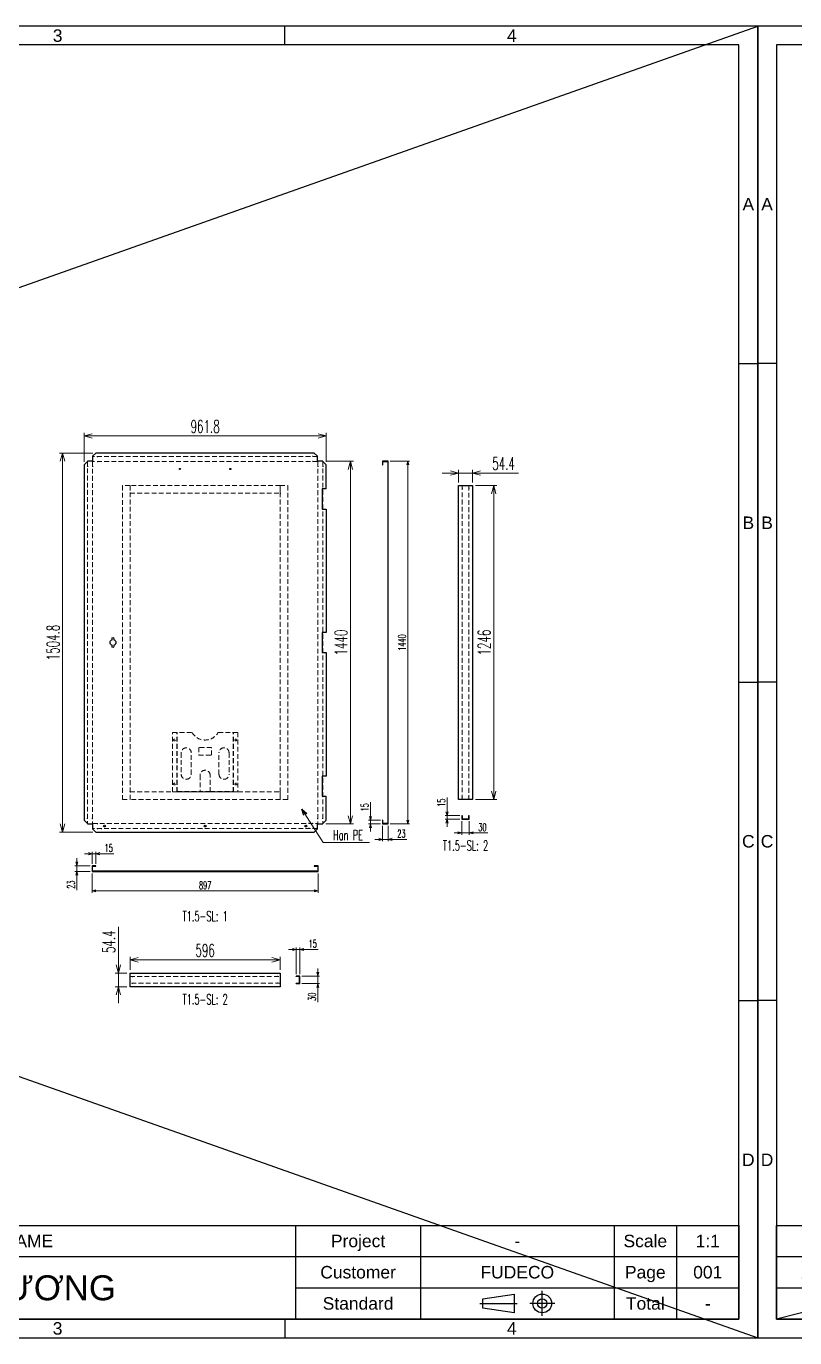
# Model space of a CAD drawing. Header units: millimetres. Extents: x -28296 to 1159, y -35880 to -26991.
# Drawn here: x -9109 to -6057, y -35880 to -30673 of the extents above; entities that cross this region are included whole.
import ezdxf
from ezdxf.enums import TextEntityAlignment as Align

# ---------------------------------------------------------------- set-up
doc = ezdxf.new("R2010")
doc.units = ezdxf.units.MM
doc.header["$LTSCALE"] = 3
doc.linetypes.add('HIDDEN', pattern=[9.525, 6.35, -3.175])
doc.layers.add('@.DM. KÍCH THƯỚC', color=8, linetype='Continuous', lineweight=5, transparency=0.2)
for name, color, linetype in [('@.DM. NÉT CHÍNH', 7, 'Continuous'), ('@.TEXT', 7, 'Continuous'), ('@.VISIBLE', 7, 'Continuous'), ('dim', 7, 'Continuous')]:
    doc.layers.add(name, color=color, linetype=linetype)
doc.layers.add('@.DM. NÉT ĐỨT', color=8, linetype='HIDDEN', lineweight=9)
doc.styles.add('Ann_w01', font='romans.shx', dxfattribs={"width": 0.6, "bigfont": 'chineset.shx'})
doc.styles.add('Arial', font='arial.ttf')
doc.dimstyles.new('Dim 01_SC15', dxfattribs={"dimscale": 15, "dimtxt": 2, "dimasz": 1, "dimexe": 0.5, "dimexo": 0.5, "dimgap": 0.5, "dimtad": 1, "dimdec": 1, "dimzin": 12, "dimdsep": 46, "dimtxsty": 'Ann_w01', "dimblk": 'OPEN30', "dimcen": 1.5, "dimclrd": 6, "dimclre": 6, "dimclrt": 3, "dimazin": 3, "dimtm": 1e-09, "dimtfac": 1, "dimtdec": 1, "dimtmove": 0, "dimatfit": 3, "dimldrblk": 'OPEN30', "dimfxl": 1, "dimtolj": 1, "dimlwd": 20, "dimlwe": 20, "dimarcsym": 0})
doc.dimstyles.new('Dim 01_SC20', dxfattribs={"dimscale": 20, "dimtxt": 2, "dimasz": 1.3, "dimexe": 0.5, "dimexo": 0.5, "dimgap": 0.5, "dimtad": 1, "dimdec": 1, "dimzin": 12, "dimdsep": 46, "dimtxsty": 'Ann_w01', "dimblk": 'OPEN30', "dimcen": 1.5, "dimclrd": 6, "dimclre": 6, "dimclrt": 3, "dimadec": 1, "dimazin": 3, "dimtm": 1e-09, "dimtfac": 1, "dimtdec": 1, "dimtix": 1, "dimtmove": 0, "dimatfit": 3, "dimldrblk": 'OPEN30', "dimfxl": 1, "dimtolj": 1, "dimlwd": 20, "dimlwe": 20, "dimarcsym": 0})
doc.dimstyles.new('Dim 01_SC25', dxfattribs={"dimscale": 25, "dimtxt": 2, "dimasz": 1.3, "dimexe": 0.5, "dimexo": 0.5, "dimgap": 0.5, "dimtad": 1, "dimdec": 1, "dimzin": 12, "dimdsep": 46, "dimtxsty": 'Ann_w01', "dimblk": 'OPEN30', "dimcen": 1.5, "dimclrd": 6, "dimclre": 6, "dimclrt": 3, "dimadec": 1, "dimazin": 3, "dimtm": 1e-09, "dimtfac": 1, "dimtdec": 1, "dimtmove": 0, "dimatfit": 3, "dimldrblk": 'OPEN30', "dimfxl": 1, "dimtolj": 1, "dimlwd": 20, "dimlwe": 20, "dimarcsym": 0})

# ---------------------------------------------------------------- blocks, each defined once
blk = doc.blocks.new('_Open30')
at = {"color": 0, "linetype": 'ByBlock', "lineweight": -2}
for p, q in [((-1, 0.27), (0, 0)), ((0, 0), (-1, -0.27)), ((0, 0), (-1, 0))]:
    blk.add_line(p, q, dxfattribs=at)
blk = doc.blocks.new('*D2008')
at = {"layer": '@.DM. KÍCH THƯỚC', "color": 6, "lineweight": 20, "transparency": 16777216}
for p, q in [((-8847.2, -34036.8), (-8847.2, -34113.8)), ((-7950.2, -34036.8), (-7950.2, -34113.8)), ((-8832.2, -34106.3), (-7965.2, -34106.3))]:
    blk.add_line(p, q, dxfattribs=at)
at = {"layer": 'Defpoints', "color": 0, "transparency": 16777216}
for p in [(-8847.2, -34029.3), (-7950.2, -34029.3), (-7950.2, -34106.3)]:
    blk.add_point(p, dxfattribs=at)
at = {"layer": '@.DM. KÍCH THƯỚC', "color": 6, "lineweight": 20, "transparency": 16777216, "xscale": 15, "yscale": 15, "zscale": 15, "rotation": 180}
blk.add_blockref('_Open30', (-8847.2, -34106.3), dxfattribs=at)
at = {"layer": '@.DM. KÍCH THƯỚC', "color": 6, "lineweight": 20, "transparency": 16777216, "xscale": 15, "yscale": 15, "zscale": 15}
blk.add_blockref('_Open30', (-7950.2, -34106.3), dxfattribs=at)
at = {"layer": '@.DM. KÍCH THƯỚC', "color": 3, "transparency": 16777216, "insert": (-8398.7, -34083.8), "char_height": 30, "attachment_point": 5, "style": 'Ann_w01'}
blk.add_mtext('\\A1;897', dxfattribs=at)
blk = doc.blocks.new('*D2009')
at = {"layer": '@.DM. KÍCH THƯỚC', "color": 6, "lineweight": 20, "transparency": 16777216}
for p, q in [((-7918.9, -32400.2), (-7809.3, -32400.2)), ((-7821.8, -32432.7), (-7821.8, -33807.7)), ((-7918.8, -33840.2), (-7809.3, -33840.2))]:
    blk.add_line(p, q, dxfattribs=at)
at = {"layer": 'Defpoints', "color": 0, "transparency": 16777216}
for p in [(-7931.4, -32400.2), (-7931.3, -33840.2), (-7821.8, -33840.2)]:
    blk.add_point(p, dxfattribs=at)
at = {"layer": '@.DM. KÍCH THƯỚC', "color": 6, "lineweight": 20, "transparency": 16777216, "xscale": 32.5, "yscale": 32.5, "zscale": 32.5}
for p, rotation in [((-7821.8, -32400.2), 90), ((-7821.8, -33840.2), 270)]:
    blk.add_blockref('_Open30', p, dxfattribs=dict(at, rotation=rotation))
at = {"layer": '@.DM. KÍCH THƯỚC', "color": 3, "transparency": 16777216, "insert": (-7859.3, -33120.2), "char_height": 50, "attachment_point": 5, "rotation": 90, "style": 'Ann_w01'}
blk.add_mtext('\\A1;1440', dxfattribs=at)
blk = doc.blocks.new('A$C8ed1f242')
at = {"layer": '@.DM. NÉT ĐỨT'}
for p, q in [((18, 0), (18, 236)), ((19.2, 0), (19.2, 236)), ((240.8, 0), (240.8, 236)), ((242, 0), (242, 236)), ((150, 1.2), (110, 1.2))]:
    blk.add_line(p, q, dxfattribs=at)
for points in [[(260, 236), (260, 0), (0, 0), (0, 236), (78, 236, 0.57735), (182, 236)], [(55, 50), (55, 50, 0.414214), (75, 70), (75, 155, 0.414214), (55, 175), (55, 175, 0.414214), (35, 155), (35, 70, 0.414214)], [(205, 50), (205, 50, -0.414214), (185, 70), (185, 155, -0.414214), (205, 175), (205, 175, -0.414214), (225, 155), (225, 70, -0.414214)]]:
    blk.add_lwpolyline(points, format="xyb", close=True, dxfattribs=at)
blk.add_lwpolyline([(104.5, 145.5), (155.5, 145.5), (155.5, 176.5), (104.5, 176.5)], close=True, dxfattribs=at)
blk.add_lwpolyline([(150, 0), (150, 66, 1), (110, 66), (110, 0)], format="xyb", dxfattribs=at)
for points in [[(19.2, 1.2), (110, 1.2)], [(150, 1.2), (150, 1.2), (240.8, 1.2)]]:
    blk.add_lwpolyline(points, dxfattribs=at)
for centre in [(8, 206), (252, 206), (8, 31), (252, 31)]:
    blk.add_circle(centre, 3.5, dxfattribs=at)
blk = doc.blocks.new('*D2022')
at = {"layer": '@.DM. KÍCH THƯỚC', "color": 6, "lineweight": 20, "transparency": 16777216}
for p, q in [((-7325.1, -32497.2), (-7240.2, -32497.2)), ((-7252.7, -33710.7), (-7252.7, -32529.7)), ((-7325.1, -33743.2), (-7240.2, -33743.2))]:
    blk.add_line(p, q, dxfattribs=at)
at = {"layer": 'Defpoints', "color": 0, "transparency": 16777216}
for p in [(-7337.6, -32497.2), (-7252.7, -32497.2), (-7337.6, -33743.2)]:
    blk.add_point(p, dxfattribs=at)
at = {"layer": '@.DM. KÍCH THƯỚC', "color": 6, "lineweight": 20, "transparency": 16777216, "xscale": 32.5, "yscale": 32.5, "zscale": 32.5}
for p, rotation in [((-7252.7, -32497.2), 90), ((-7252.7, -33743.2), 270)]:
    blk.add_blockref('_Open30', p, dxfattribs=dict(at, rotation=rotation))
at = {"layer": '@.DM. KÍCH THƯỚC', "color": 3, "transparency": 16777216, "insert": (-7290.2, -33120.2), "char_height": 50, "attachment_point": 5, "rotation": 90, "style": 'Ann_w01'}
blk.add_mtext('\\A1;1246', dxfattribs=at)
blk = doc.blocks.new('*D2023')
at = {"layer": '@.DM. KÍCH THƯỚC', "color": 6, "lineweight": 20, "transparency": 16777216}
for p, q in [((-8696.7, -34419.7), (-8696.7, -34367.5)), ((-8133.2, -34380), (-8664.2, -34380)), ((-8100.7, -34419.7), (-8100.7, -34367.5))]:
    blk.add_line(p, q, dxfattribs=at)
at = {"layer": 'Defpoints', "color": 0, "transparency": 16777216}
for p in [(-8696.7, -34380), (-8696.7, -34432.2), (-8100.7, -34432.2)]:
    blk.add_point(p, dxfattribs=at)
at = {"layer": '@.DM. KÍCH THƯỚC', "color": 6, "lineweight": 20, "transparency": 16777216, "xscale": 32.5, "yscale": 32.5, "zscale": 32.5, "rotation": 180}
blk.add_blockref('_Open30', (-8696.7, -34380), dxfattribs=at)
at = {"layer": '@.DM. KÍCH THƯỚC', "color": 6, "lineweight": 20, "transparency": 16777216, "xscale": 32.5, "yscale": 32.5, "zscale": 32.5}
blk.add_blockref('_Open30', (-8100.7, -34380), dxfattribs=at)
at = {"layer": '@.DM. KÍCH THƯỚC', "color": 3, "transparency": 16777216, "insert": (-8398.7, -34342.5), "char_height": 50, "attachment_point": 5, "style": 'Ann_w01'}
blk.add_mtext('\\A1;596', dxfattribs=at)
blk = doc.blocks.new('*D2044')
at = {"layer": '@.DM. KÍCH THƯỚC', "color": 6, "lineweight": 20, "transparency": 16777216}
for p, q in [((-8908.6, -33991.3), (-8908.6, -33976.3)), ((-8854.7, -34006.3), (-8916.1, -34006.3)), ((-8854.7, -34029.3), (-8916.1, -34029.3)), ((-8908.6, -34006.3), (-8908.6, -34029.3)), ((-8908.6, -34044.3), (-8908.6, -34103.4))]:
    blk.add_line(p, q, dxfattribs=at)
at = {"layer": 'Defpoints', "color": 0, "transparency": 16777216}
for p in [(-8908.6, -34029.3), (-8847.2, -34006.3), (-8847.2, -34029.3)]:
    blk.add_point(p, dxfattribs=at)
at = {"layer": '@.DM. KÍCH THƯỚC', "color": 6, "lineweight": 20, "transparency": 16777216, "xscale": 15, "yscale": 15, "zscale": 15}
for p, rotation in [((-8908.6, -34006.3), 270), ((-8908.6, -34029.3), 90)]:
    blk.add_blockref('_Open30', p, dxfattribs=dict(at, rotation=rotation))
at = {"layer": '@.DM. KÍCH THƯỚC', "color": 3, "transparency": 16777216, "insert": (-8931.1, -34081.4), "char_height": 30, "attachment_point": 5, "rotation": 90, "style": 'Ann_w01'}
blk.add_mtext('\\A1;23', dxfattribs=at)
blk = doc.blocks.new('*D2045')
at = {"layer": '@.DM. KÍCH THƯỚC', "color": 6, "lineweight": 20, "transparency": 16777216}
for p, q in [((-8862.2, -33958.4), (-8877.2, -33958.4)), ((-8847.2, -33998.8), (-8847.2, -33950.9)), ((-8847.2, -33958.4), (-8832.2, -33958.4)), ((-8832.2, -33998.8), (-8832.2, -33950.9)), ((-8817.2, -33958.4), (-8760.7, -33958.4))]:
    blk.add_line(p, q, dxfattribs=at)
at = {"layer": 'Defpoints', "color": 0, "transparency": 16777216}
for p in [(-8832.2, -33958.4), (-8847.2, -34006.3), (-8832.2, -34006.3)]:
    blk.add_point(p, dxfattribs=at)
at = {"layer": '@.DM. KÍCH THƯỚC', "color": 6, "lineweight": 20, "transparency": 16777216, "xscale": 15, "yscale": 15, "zscale": 15}
blk.add_blockref('_Open30', (-8847.2, -33958.4), dxfattribs=at)
at = {"layer": '@.DM. KÍCH THƯỚC', "color": 6, "lineweight": 20, "transparency": 16777216, "xscale": 15, "yscale": 15, "zscale": 15, "rotation": 180}
blk.add_blockref('_Open30', (-8832.2, -33958.4), dxfattribs=at)
at = {"layer": '@.DM. KÍCH THƯỚC', "color": 3, "transparency": 16777216, "insert": (-8781.5, -33935.9), "char_height": 30, "attachment_point": 5, "style": 'Ann_w01'}
blk.add_mtext('\\A1;15', dxfattribs=at)
blk = doc.blocks.new('*D2046')
at = {"layer": '@.DM. KÍCH THƯỚC', "color": 6, "lineweight": 20, "transparency": 16777216}
for p, q in [((-7379.8, -33829.4), (-7379.8, -33883.6)), ((-7349.8, -33829.4), (-7349.8, -33883.6)), ((-7394.8, -33876.1), (-7409.8, -33876.1)), ((-7379.8, -33876.1), (-7349.8, -33876.1)), ((-7334.8, -33876.1), (-7275.7, -33876.1))]:
    blk.add_line(p, q, dxfattribs=at)
at = {"layer": 'Defpoints', "color": 0, "transparency": 16777216}
for p in [(-7379.8, -33821.9), (-7349.8, -33821.9), (-7349.8, -33876.1)]:
    blk.add_point(p, dxfattribs=at)
at = {"layer": '@.DM. KÍCH THƯỚC', "color": 6, "lineweight": 20, "transparency": 16777216, "xscale": 15, "yscale": 15, "zscale": 15}
blk.add_blockref('_Open30', (-7379.8, -33876.1), dxfattribs=at)
at = {"layer": '@.DM. KÍCH THƯỚC', "color": 6, "lineweight": 20, "transparency": 16777216, "xscale": 15, "yscale": 15, "zscale": 15, "rotation": 180}
blk.add_blockref('_Open30', (-7349.8, -33876.1), dxfattribs=at)
at = {"layer": '@.DM. KÍCH THƯỚC', "color": 3, "transparency": 16777216, "insert": (-7297.7, -33853.6), "char_height": 30, "attachment_point": 5, "style": 'Ann_w01'}
blk.add_mtext('\\A1;30', dxfattribs=at)
blk = doc.blocks.new('*D2047')
at = {"layer": '@.DM. KÍCH THƯỚC', "color": 6, "lineweight": 20, "transparency": 16777216}
for p, q in [((-7438.2, -33791.9), (-7438.2, -33735.3)), ((-7387.3, -33806.9), (-7445.7, -33806.9)), ((-7387.3, -33821.9), (-7445.7, -33821.9)), ((-7438.2, -33821.9), (-7438.2, -33806.9)), ((-7438.2, -33836.9), (-7438.2, -33851.9))]:
    blk.add_line(p, q, dxfattribs=at)
at = {"layer": 'Defpoints', "color": 0, "transparency": 16777216}
for p in [(-7438.2, -33806.9), (-7379.8, -33806.9), (-7379.8, -33821.9)]:
    blk.add_point(p, dxfattribs=at)
at = {"layer": '@.DM. KÍCH THƯỚC', "color": 6, "lineweight": 20, "transparency": 16777216, "xscale": 15, "yscale": 15, "zscale": 15}
for p, rotation in [((-7438.2, -33806.9), 270), ((-7438.2, -33821.9), 90)]:
    blk.add_blockref('_Open30', p, dxfattribs=dict(at, rotation=rotation))
at = {"layer": '@.DM. KÍCH THƯỚC', "color": 3, "transparency": 16777216, "insert": (-7460.7, -33756.1), "char_height": 30, "attachment_point": 5, "rotation": 90, "style": 'Ann_w01'}
blk.add_mtext('\\A1;15', dxfattribs=at)
blk = doc.blocks.new('*D2048')
at = {"layer": '@.DM. KÍCH THƯỚC', "color": 6, "lineweight": 20, "transparency": 16777216}
for p, q in [((-7951.7, -34429.4), (-7951.7, -34414.4)), ((-8014.6, -34444.4), (-7944.2, -34444.4)), ((-7951.7, -34444.4), (-7951.7, -34474.4)), ((-8014.6, -34474.4), (-7944.2, -34474.4)), ((-7951.7, -34489.4), (-7951.7, -34548.5))]:
    blk.add_line(p, q, dxfattribs=at)
at = {"layer": 'Defpoints', "color": 0, "transparency": 16777216}
for p in [(-8022.1, -34444.4), (-8022.1, -34474.4), (-7951.7, -34474.4)]:
    blk.add_point(p, dxfattribs=at)
at = {"layer": '@.DM. KÍCH THƯỚC', "color": 6, "lineweight": 20, "transparency": 16777216, "xscale": 15, "yscale": 15, "zscale": 15}
for p, rotation in [((-7951.7, -34444.4), 270), ((-7951.7, -34474.4), 90)]:
    blk.add_blockref('_Open30', p, dxfattribs=dict(at, rotation=rotation))
at = {"layer": '@.DM. KÍCH THƯỚC', "color": 3, "transparency": 16777216, "insert": (-7974.2, -34526.4), "char_height": 30, "attachment_point": 5, "rotation": 90, "style": 'Ann_w01'}
blk.add_mtext('\\A1;30', dxfattribs=at)
blk = doc.blocks.new('*D2049')
at = {"layer": '@.DM. KÍCH THƯỚC', "color": 6, "lineweight": 20, "transparency": 16777216}
for p, q in [((-8052.1, -34338.6), (-8067.1, -34338.6)), ((-8037.1, -34436.9), (-8037.1, -34331.1)), ((-8037.1, -34338.6), (-8022.1, -34338.6)), ((-8022.1, -34436.9), (-8022.1, -34331.1)), ((-8007.1, -34338.6), (-7950.5, -34338.6))]:
    blk.add_line(p, q, dxfattribs=at)
at = {"layer": 'Defpoints', "color": 0, "transparency": 16777216}
for p in [(-8022.1, -34338.6), (-8037.1, -34444.4), (-8022.1, -34444.4)]:
    blk.add_point(p, dxfattribs=at)
at = {"layer": '@.DM. KÍCH THƯỚC', "color": 6, "lineweight": 20, "transparency": 16777216, "xscale": 15, "yscale": 15, "zscale": 15}
blk.add_blockref('_Open30', (-8037.1, -34338.6), dxfattribs=at)
at = {"layer": '@.DM. KÍCH THƯỚC', "color": 6, "lineweight": 20, "transparency": 16777216, "xscale": 15, "yscale": 15, "zscale": 15, "rotation": 180}
blk.add_blockref('_Open30', (-8022.1, -34338.6), dxfattribs=at)
at = {"layer": '@.DM. KÍCH THƯỚC', "color": 3, "transparency": 16777216, "insert": (-7971.3, -34316.1), "char_height": 30, "attachment_point": 5, "style": 'Ann_w01'}
blk.add_mtext('\\A1;15', dxfattribs=at)
blk = doc.blocks.new('*D2050')
at = {"layer": '@.DM. KÍCH THƯỚC', "color": 6, "lineweight": 20, "transparency": 16777216}
for p, q in [((-7663.8, -32400.2), (-7586.8, -32400.2)), ((-7594.3, -33825.2), (-7594.3, -32415.2)), ((-7663.8, -33840.2), (-7586.8, -33840.2))]:
    blk.add_line(p, q, dxfattribs=at)
at = {"layer": 'Defpoints', "color": 0, "transparency": 16777216}
for p in [(-7671.3, -32400.2), (-7594.3, -32400.2), (-7671.3, -33840.2)]:
    blk.add_point(p, dxfattribs=at)
at = {"layer": '@.DM. KÍCH THƯỚC', "color": 6, "lineweight": 20, "transparency": 16777216, "xscale": 15, "yscale": 15, "zscale": 15}
for p, rotation in [((-7594.3, -32400.2), 90), ((-7594.3, -33840.2), 270)]:
    blk.add_blockref('_Open30', p, dxfattribs=dict(at, rotation=rotation))
at = {"layer": '@.DM. KÍCH THƯỚC', "color": 3, "transparency": 16777216, "insert": (-7616.8, -33120.2), "char_height": 30, "attachment_point": 5, "rotation": 90, "style": 'Ann_w01'}
blk.add_mtext('\\A1;1440', dxfattribs=at)
blk = doc.blocks.new('*D2051')
at = {"layer": '@.DM. KÍCH THƯỚC', "color": 6, "lineweight": 20, "transparency": 16777216}
for p, q in [((-7694.3, -33847.7), (-7694.3, -33909)), ((-7671.3, -33847.7), (-7671.3, -33909)), ((-7709.3, -33901.5), (-7724.3, -33901.5)), ((-7694.3, -33901.5), (-7671.3, -33901.5)), ((-7656.3, -33901.5), (-7597.2, -33901.5))]:
    blk.add_line(p, q, dxfattribs=at)
at = {"layer": 'Defpoints', "color": 0, "transparency": 16777216}
for p in [(-7694.3, -33840.2), (-7671.3, -33840.2), (-7671.3, -33901.5)]:
    blk.add_point(p, dxfattribs=at)
at = {"layer": '@.DM. KÍCH THƯỚC', "color": 6, "lineweight": 20, "transparency": 16777216, "xscale": 15, "yscale": 15, "zscale": 15}
blk.add_blockref('_Open30', (-7694.3, -33901.5), dxfattribs=at)
at = {"layer": '@.DM. KÍCH THƯỚC', "color": 6, "lineweight": 20, "transparency": 16777216, "xscale": 15, "yscale": 15, "zscale": 15, "rotation": 180}
blk.add_blockref('_Open30', (-7671.3, -33901.5), dxfattribs=at)
at = {"layer": '@.DM. KÍCH THƯỚC', "color": 3, "transparency": 16777216, "insert": (-7619.3, -33879), "char_height": 30, "attachment_point": 5, "style": 'Ann_w01'}
blk.add_mtext('\\A1;23', dxfattribs=at)
blk = doc.blocks.new('*D2052')
at = {"layer": '@.DM. KÍCH THƯỚC', "color": 6, "lineweight": 20, "transparency": 16777216}
for p, q in [((-7742.3, -33810.2), (-7742.3, -33753.6)), ((-7701.8, -33825.2), (-7749.8, -33825.2)), ((-7701.8, -33840.2), (-7749.8, -33840.2)), ((-7742.3, -33840.2), (-7742.3, -33825.2)), ((-7742.3, -33855.2), (-7742.3, -33870.2))]:
    blk.add_line(p, q, dxfattribs=at)
at = {"layer": 'Defpoints', "color": 0, "transparency": 16777216}
for p in [(-7742.3, -33825.2), (-7694.3, -33825.2), (-7694.3, -33840.2)]:
    blk.add_point(p, dxfattribs=at)
at = {"layer": '@.DM. KÍCH THƯỚC', "color": 6, "lineweight": 20, "transparency": 16777216, "xscale": 15, "yscale": 15, "zscale": 15}
for p, rotation in [((-7742.3, -33825.2), 270), ((-7742.3, -33840.2), 90)]:
    blk.add_blockref('_Open30', p, dxfattribs=dict(at, rotation=rotation))
at = {"layer": '@.DM. KÍCH THƯỚC', "color": 3, "transparency": 16777216, "insert": (-7764.8, -33774.4), "char_height": 30, "attachment_point": 5, "rotation": 90, "style": 'Ann_w01'}
blk.add_mtext('\\A1;15', dxfattribs=at)
blk = doc.blocks.new('*D2053')
at = {"layer": '@.VISIBLE', "color": 6, "lineweight": 20, "transparency": 16777216}
for p, q in [((-8879.6, -32402.7), (-8879.6, -32287.5)), ((-7950.3, -32300), (-8847.1, -32300)), ((-7917.8, -32402.7), (-7917.8, -32287.5))]:
    blk.add_line(p, q, dxfattribs=at)
at = {"layer": 'Defpoints', "color": 0, "transparency": 16777216}
for p in [(-8879.6, -32300), (-8879.6, -32415.2), (-7917.8, -32415.2)]:
    blk.add_point(p, dxfattribs=at)
at = {"layer": '@.VISIBLE', "color": 6, "lineweight": 20, "transparency": 16777216, "xscale": 32.5, "yscale": 32.5, "zscale": 32.5, "rotation": 180}
blk.add_blockref('_Open30', (-8879.6, -32300), dxfattribs=at)
at = {"layer": '@.VISIBLE', "color": 6, "lineweight": 20, "transparency": 16777216, "xscale": 32.5, "yscale": 32.5, "zscale": 32.5}
blk.add_blockref('_Open30', (-7917.8, -32300), dxfattribs=at)
at = {"layer": '@.VISIBLE', "color": 3, "transparency": 16777216, "insert": (-8398.7, -32262.5), "char_height": 50, "attachment_point": 5, "style": 'Ann_w01'}
blk.add_mtext('\\A1;961.8', dxfattribs=at)
blk = doc.blocks.new('*D2054')
at = {"layer": '@.VISIBLE', "color": 6, "lineweight": 20, "transparency": 16777216}
for p, q in [((-8844.7, -32367.8), (-8977.5, -32367.8)), ((-8965, -32400.3), (-8965, -33840.1)), ((-8844.7, -33872.6), (-8977.5, -33872.6))]:
    blk.add_line(p, q, dxfattribs=at)
at = {"layer": 'Defpoints', "color": 0, "transparency": 16777216}
for p in [(-8832.2, -32367.8), (-8965, -33872.6), (-8832.2, -33872.6)]:
    blk.add_point(p, dxfattribs=at)
at = {"layer": '@.VISIBLE', "color": 6, "lineweight": 20, "transparency": 16777216, "xscale": 32.5, "yscale": 32.5, "zscale": 32.5}
for p, rotation in [((-8965, -32367.8), 90), ((-8965, -33872.6), 270)]:
    blk.add_blockref('_Open30', p, dxfattribs=dict(at, rotation=rotation))
at = {"layer": '@.VISIBLE', "color": 3, "transparency": 16777216, "insert": (-9002.5, -33120.2), "char_height": 50, "attachment_point": 5, "rotation": 90, "style": 'Ann_w01'}
blk.add_mtext('\\A1;1504.8', dxfattribs=at)
blk = doc.blocks.new('*D2055')
at = {"layer": '@.DM. KÍCH THƯỚC', "color": 6, "lineweight": 20, "transparency": 16777216}
for p, q in [((-8743.3, -34399.7), (-8743.3, -34249.3)), ((-8709.2, -34432.2), (-8755.8, -34432.2)), ((-8743.3, -34486.6), (-8743.3, -34432.2)), ((-8709.2, -34486.6), (-8755.8, -34486.6)), ((-8743.3, -34519.1), (-8743.3, -34551.6))]:
    blk.add_line(p, q, dxfattribs=at)
at = {"layer": 'Defpoints', "color": 0, "transparency": 16777216}
for p in [(-8743.3, -34432.2), (-8696.7, -34432.2), (-8696.7, -34486.6)]:
    blk.add_point(p, dxfattribs=at)
at = {"layer": '@.DM. KÍCH THƯỚC', "color": 6, "lineweight": 20, "transparency": 16777216, "xscale": 32.5, "yscale": 32.5, "zscale": 32.5}
for p, rotation in [((-8743.3, -34432.2), 270), ((-8743.3, -34486.6), 90)]:
    blk.add_blockref('_Open30', p, dxfattribs=dict(at, rotation=rotation))
at = {"layer": '@.DM. KÍCH THƯỚC', "color": 3, "transparency": 16777216, "insert": (-8780.8, -34308.2), "char_height": 50, "attachment_point": 5, "rotation": 90, "style": 'Ann_w01'}
blk.add_mtext('\\A1;54.4', dxfattribs=at)
blk = doc.blocks.new('*D2056')
at = {"layer": '@.VISIBLE', "color": 6, "lineweight": 20, "transparency": 16777216}
for p, q in [((-7392, -32484.7), (-7392, -32434.9)), ((-7337.6, -32484.7), (-7337.6, -32434.9)), ((-7424.5, -32447.4), (-7457, -32447.4)), ((-7392, -32447.4), (-7337.6, -32447.4)), ((-7305.1, -32447.4), (-7154.7, -32447.4))]:
    blk.add_line(p, q, dxfattribs=at)
at = {"layer": 'Defpoints', "color": 0, "transparency": 16777216}
for p in [(-7337.6, -32447.4), (-7392, -32497.2), (-7337.6, -32497.2)]:
    blk.add_point(p, dxfattribs=at)
at = {"layer": '@.VISIBLE', "color": 6, "lineweight": 20, "transparency": 16777216, "xscale": 32.5, "yscale": 32.5, "zscale": 32.5}
blk.add_blockref('_Open30', (-7392, -32447.4), dxfattribs=at)
at = {"layer": '@.VISIBLE', "color": 6, "lineweight": 20, "transparency": 16777216, "xscale": 32.5, "yscale": 32.5, "zscale": 32.5, "rotation": 180}
blk.add_blockref('_Open30', (-7337.6, -32447.4), dxfattribs=at)
at = {"layer": '@.VISIBLE', "color": 3, "transparency": 16777216, "insert": (-7213.7, -32409.9), "char_height": 50, "attachment_point": 5, "style": 'Ann_w01'}
blk.add_mtext('\\A1;54.4', dxfattribs=at)
blk = doc.blocks.new('Dau chan')
at = {"layer": '@.VISIBLE', "color": 1}
blk.add_line((-1, 0), (1, 0), dxfattribs=at)
blk = doc.blocks.new('Standard ISO')
at = {"color": 6}
for p, q in [((-6, 0), (0, 0)), ((6, 0), (2, 0)), ((4, -2), (4, 2))]:
    blk.add_line(p, q, dxfattribs=at)
blk.add_lwpolyline([(-0.5, 1.5), (-0.5, -1.5), (-5.5, -0.75), (-5.5, 0.75), (-0.5, 1.5)])
for radius in [1.5, 0.75]:
    blk.add_circle((4, 0), radius)
blk = doc.blocks.new('A$C4dbb82d6')
at = {"layer": '@.VISIBLE'}
h = blk.add_hatch(color=30, dxfattribs=at)
h.dxf.hatch_style = 1
h.paths.add_polyline_path([(0.21, 4.97), (3.62, 1.56), (3.62, 5.97), (1.92, 5.97), (1.3, 5.35), (3.12, 5.35), (3.12, 2.59), (0.74, 4.97), (3.75, 7.98), (3.75, 8.51)])
h = blk.add_hatch(color=150, dxfattribs=at)
h.dxf.hatch_style = 1
h.paths.add_polyline_path([(6.76, 4.97), (4.37, 2.59), (4.37, 5.35), (6.2, 5.35), (5.58, 5.97), (3.88, 5.97), (3.88, 1.56), (7.29, 4.97), (3.75, 8.51), (3.75, 7.98)])
at = {"layer": '@.VISIBLE', "color": 30}
blk.add_lwpolyline([(3.62, 5.97), (3.62, 1.56), (0.21, 4.97), (3.75, 8.51), (3.75, 7.98), (0.74, 4.97), (3.12, 2.59), (3.12, 5.35), (1.3, 5.35), (1.92, 5.97)], close=True, dxfattribs=at)
at = {"layer": '@.VISIBLE', "color": 150}
blk.add_lwpolyline([(3.88, 5.97), (3.88, 1.56), (7.29, 4.97), (3.75, 8.51), (3.75, 7.98), (6.76, 4.97), (4.37, 2.59), (4.37, 5.35), (6.2, 5.35), (5.58, 5.97)], close=True, dxfattribs=at)
at = {"layer": '@.VISIBLE', "color": 30, "insert": (3.75, 0.51), "char_height": 1, "attachment_point": 5, "style": 'Ann_w01'}
blk.add_mtext_dynamic_manual_height_columns('{\\fArial|b1|i0|c0|p34;\\W1;TUAN ANH}', width=7.5, gutter_width=49.6, heights=[0], dxfattribs=at)
blk = doc.blocks.new('KHUNG BAN VE (Made by Tung)')
at = {"layer": '@.VISIBLE', "color": 8}
for p, q in [((75.75, 207), (75.75, 210)), ((148.5, 207), (148.5, 210)), ((221.25, 207), (221.25, 210)), ((3, 156), (0, 156)), ((294, 156), (297, 156)), ((3, 105), (0, 105)), ((294, 105), (297, 105)), ((3, 54), (0, 54)), ((294, 54), (297, 54)), ((23, 18), (23, 3)), ((53, 18), (53, 3)), ((73, 18), (73, 3)), ((123, 18), (123, 3)), ((223, 18), (223, 3)), ((243, 18), (243, 3)), ((274, 18), (274, 3)), ((284, 18), (284, 3)), ((3, 13), (73, 13)), ((123, 13), (294, 13)), ((3, 8), (73, 8)), ((23, 8), (3, 3)), ((223, 8), (294, 8)), ((75.75, 3), (75.75, 0)), ((148.5, 3), (148.5, 0)), ((221.25, 3), (221.25, 0))]:
    blk.add_line(p, q, dxfattribs=at)
for points in [[(0, 0), (297, 0), (297, 210), (0, 210)], [(3, 3), (294, 3), (294, 207), (3, 207)], [(3, 18), (294, 18), (294, 3), (3, 3)]]:
    blk.add_lwpolyline(points, close=True, dxfattribs=at)
at = {"xscale": 1.5, "yscale": 1.5, "zscale": 1.5}
blk.add_blockref('A$C4dbb82d6', (77.375, 4.041), dxfattribs=at)
blk.add_blockref('Standard ISO', (258.5, 5.5))
at = {"layer": '@.TEXT', "color": 1, "style": 'Arial'}
for s, p in [('1', (39.375, 208.5)), ('2', (112.125, 208.5)), ('3', (184.875, 208.5)), ('4', (257.625, 208.5)), ('A', (1.5, 181.5)), ('A', (295.5, 181.5)), ('B', (1.5, 130.5)), ('B', (295.5, 130.5)), ('C', (1.5, 79.5)), ('C', (295.5, 79.5)), ('D', (1.5, 28.5)), ('D', (295.5, 28.5)), ('22/04/2026', (63, 15.5)), ('22/04/2026', (63, 10.5)), ('1', (39.375, 1.5)), ('2', (112.125, 1.5)), ('3', (184.875, 1.5)), ('4', (257.625, 1.5))]:
    blk.add_text(s, height=2, dxfattribs=at).set_placement(p, align=Align.MIDDLE_CENTER)
at = {"layer": '@.TEXT', "color": 2, "style": 'Arial'}
for s, p in [('Designer', (13, 15.5)), ('DRAWING NAME', (173, 15.5)), ('Project', (233, 15.5)), ('Scale', (279, 15.5)), ('Approved', (13, 10.5)), ('Customer', (233, 10.5)), ('Page', (279, 10.5)), ('Name', (38, 5.5)), ('Date', (63, 5.5)), ('Standard', (233, 5.5)), ('Total', (279, 5.5))]:
    blk.add_text(s, height=2, dxfattribs=at).set_placement(p, align=Align.MIDDLE_CENTER)
at = {"layer": '@.TEXT', "color": 1, "style": 'Arial'}
for tag, height, p in [('DESIGNER_NAME', 2, (38, 15.5)), ('PROJECT_CODE', 2, (258.5, 15.5)), ('SCALE', 2, (289, 15.5)), ('APPROVED_NAME', 2, (38, 10.5)), ('CUSTOMER_NAME', 2, (258.5, 10.5)), ('PAGE', 2, (289, 10.5)), ('DRAWING_NAME', 4, (173, 8)), ('TOTAL', 2, (289, 5.5))]:
    blk.add_attdef(tag, text='', height=height, dxfattribs=at).set_placement(p, align=Align.MIDDLE_CENTER)
at = {"layer": '@.VISIBLE', "color": 30, "insert": (106, 10.5), "char_height": 1, "attachment_point": 5, "style": 'Ann_w01'}
blk.add_mtext_dynamic_manual_height_columns('{\\fTimes New Roman|b0|i0|c0|p18;\\W1;CTY TNHH SẢN XUẤT & THƯƠNG MẠI CƠ ĐIỆN TUẤN ANH\\PĐịa chỉ: Bến phà Vạn Phúc, Xã Ninh Sở, Huyện Thanh Trì, TP. Hà Nội\\PMST: 01081588698\\PEmail: ctytuananh68@gmail.com}', width=28.70976, gutter_width=99.197, heights=[0], dxfattribs=at)

msp = doc.modelspace()

# ---------------------------------------------------------------- linework, layer by layer
at = {"layer": '@.DM. NÉT CHÍNH'}
for p, q in [((-8845.34, -32400.19), (-8845.34, -32401.59)), ((-7952.14, -32400.19), (-7952.14, -32401.59)), ((-8845.34, -33840.19), (-8845.34, -33838.79)), ((-7952.14, -33840.19), (-7952.14, -33838.79)), ((-7379.8, -33806.87), (-7378.3, -33806.87)), ((-7351.3, -33806.87), (-7349.8, -33806.87)), ((-8037.07, -34445.86), (-8037.07, -34444.36)), ((-8037.07, -34474.36), (-8037.07, -34472.86))]:
    msp.add_line(p, q, dxfattribs=at)
at = {"layer": '@.DM. NÉT CHÍNH', "color": 1}
for p, q in [((-7986.1, -33838.79), (-7988.1, -33838.79)), ((-8811.39, -33858.99), (-8809.39, -33858.99)), ((-7986.1, -33858.99), (-7988.1, -33858.99))]:
    msp.add_line(p, q, dxfattribs=at)
at = {"layer": '@.DM. NÉT CHÍNH'}
for points in [[(-7917.84, -32510.16), (-7917.84, -32415.19), (-7931.34, -32401.69), (-7931.34, -32400.19), (-7952.14, -32400.19), (-7952.14, -32380.89), (-7965.24, -32367.79), (-8832.24, -32367.79), (-8845.34, -32380.89), (-8845.34, -32400.19), (-8866.14, -32400.19), (-8866.14, -32401.69), (-8879.64, -32415.19), (-8879.64, -33825.19), (-8866.14, -33838.69), (-8866.14, -33840.19), (-8845.34, -33840.19), (-8845.34, -33859.49), (-8832.24, -33872.59), (-7965.24, -33872.59), (-7952.14, -33859.49), (-7952.14, -33840.19), (-7931.34, -33840.19), (-7931.34, -33838.69), (-7917.84, -33825.19), (-7917.84, -33730.19)], [(-7917.84, -32510.16), (-7933.44, -32510.16), (-7933.44, -32590.2), (-7917.84, -32590.2)], [(-7917.84, -32590.2), (-7917.84, -33080.15)], [(-7917.84, -33080.15), (-7933.44, -33080.15), (-7933.44, -33160.19), (-7917.84, -33160.19)], [(-7917.84, -33160.19), (-7917.84, -33650.15)], [(-7917.84, -33650.15), (-7933.44, -33650.15), (-7933.44, -33730.19), (-7917.84, -33730.19)], [(-7379.8, -33806.87), (-7379.8, -33821.87), (-7349.8, -33821.87), (-7349.8, -33806.87)], [(-7378.3, -33806.87), (-7378.3, -33820.37), (-7351.3, -33820.37), (-7351.3, -33806.87)], [(-8037.07, -34474.36), (-8022.07, -34474.36), (-8022.07, -34444.36), (-8037.07, -34444.36)], [(-8037.07, -34472.86), (-8023.57, -34472.86), (-8023.57, -34445.86), (-8037.07, -34445.86)]]:
    msp.add_lwpolyline(points, dxfattribs=at)
for points in [[(-7692.82, -33838.69), (-7692.82, -33825.19), (-7694.32, -33825.19), (-7694.32, -33840.19), (-7671.32, -33840.19), (-7671.32, -32400.19), (-7694.32, -32400.19), (-7694.32, -32415.19), (-7692.82, -32415.19), (-7692.82, -32401.69), (-7672.82, -32401.69), (-7672.82, -33838.69)], [(-7392, -33743.19), (-7392, -32497.19), (-7337.6, -32497.19), (-7337.6, -33743.19)], [(-8845.74, -34007.79), (-8832.24, -34007.79), (-8832.24, -34006.29), (-8847.24, -34006.29), (-8847.24, -34029.29), (-7950.24, -34029.29), (-7950.24, -34006.29), (-7965.24, -34006.29), (-7965.24, -34007.79), (-7951.74, -34007.79), (-7951.74, -34027.79), (-8845.74, -34027.79)], [(-8100.74, -34486.56), (-8696.74, -34486.56), (-8696.74, -34432.16), (-8100.74, -34432.16)]]:
    msp.add_lwpolyline(points, close=True, dxfattribs=at)
msp.add_lwpolyline([(-8768.49, -33103.94, -1), (-8760.99, -33103.94), (-8760.99, -33109.32, -0.7128792), (-8760.99, -33131.07), (-8760.99, -33136.44, -1), (-8768.49, -33136.44), (-8768.49, -33131.07, -0.7128792), (-8768.49, -33109.32)], format="xyb", close=True, dxfattribs=at)
at = {"layer": '@.DM. NÉT ĐỨT'}
for p, q in [((-8866.04, -32400.19), (-8866.04, -33840.19)), ((-8845.84, -32401.59), (-8845.84, -33838.79)), ((-7951.64, -32401.59), (-7951.64, -33838.79)), ((-7931.44, -32400.19), (-7931.44, -33840.19)), ((-7378.4, -33743.19), (-7378.4, -32497.19)), ((-7351.2, -32497.19), (-7351.2, -33743.19)), ((-8696.74, -34445.76), (-8100.74, -34445.76)), ((-8100.74, -34472.96), (-8696.74, -34472.96))]:
    msp.add_line(p, q, dxfattribs=at)
for points in [[(-7952.14, -32381.39), (-8845.34, -32381.39)], [(-7951.64, -32401.59), (-8845.84, -32401.59)], [(-8845.84, -33838.79), (-7951.64, -33838.79)], [(-7952.14, -33858.99), (-8845.34, -33858.99)]]:
    msp.add_lwpolyline(points, dxfattribs=at)
for points in [[(-8696.74, -32497.19), (-8726.74, -32497.19), (-8726.74, -33743.19), (-8696.74, -33743.19)], [(-8696.74, -32527.19), (-8100.74, -32527.19), (-8100.74, -32497.19), (-8696.74, -32497.19)], [(-8100.74, -32497.19), (-8070.74, -32497.19), (-8070.74, -33743.19), (-8100.74, -33743.19)], [(-8696.74, -33713.19), (-8100.74, -33713.19), (-8100.74, -33743.19), (-8696.74, -33743.19)]]:
    msp.add_lwpolyline(points, close=True, dxfattribs=at)
at = {"layer": '@.VISIBLE'}
for p, q in [((-20932.38, -30673.43), (-6204.53, -35880.25)), ((-20932.38, -35880.25), (-6204.53, -30673.43))]:
    msp.add_line(p, q, dxfattribs=at)
for centre, radius in [((-8498.74, -32431.19), 2), ((-8298.74, -32431.19), 2), ((-8798.74, -33848.89), 3.5), ((-8398.74, -33848.89), 3.5), ((-7998.74, -33848.89), 3.5)]:
    msp.add_circle(centre, radius, dxfattribs=at)

# ---------------------------------------------------------------- block references
at = {"layer": '@.DM. NÉT CHÍNH'}
msp.add_blockref('A$C8ed1f242', (-8528.74, -33713.19), dxfattribs=at)
at = {"layer": '@.VISIBLE', "xscale": 24.79435096761154, "yscale": 24.79435096761154, "zscale": 24.79435096761154}
for p, values in [((-13568.45, -35880.25), {'APPROVED_NAME': '-', 'DESIGNER_NAME': 'N.S.TUNG', 'TOTAL': '-', 'PAGE': '001', 'SCALE': '1:1', 'CUSTOMER_NAME': 'FUDECO', 'PROJECT_CODE': '-', 'DRAWING_NAME': 'THANH XƯƠNG'}), ((-6204.53, -35880.25), {'APPROVED_NAME': '-', 'DESIGNER_NAME': 'N.S.TUNG', 'TOTAL': '-', 'PAGE': '001', 'SCALE': '1:1', 'CUSTOMER_NAME': 'FUDECO', 'PROJECT_CODE': '-', 'DRAWING_NAME': 'HÙNG HỒNG'})]:
    msp.add_blockref('KHUNG BAN VE (Made by Tung)', p, dxfattribs=at).add_auto_attribs(values)
at = {"layer": '@.VISIBLE', "xscale": -1}
for p, rotation in [((-8825.84, -32381.39), 180), ((-8866.04, -32421.59), 90), ((-8845.84, -32421.59), 90), ((-8825.84, -32401.59), 180), ((-8696.74, -32528.19), 90), ((-8695.74, -32527.19), 180), ((-8100.74, -33712.19), 270), ((-7378.4, -33733.19), 270), ((-7351.2, -33733.19), 270), ((-7951.64, -33818.79), 270), ((-7931.44, -33818.79), 270)]:
    msp.add_blockref('Dau chan', p, dxfattribs=dict(at, rotation=rotation))
at = {"layer": '@.VISIBLE'}
for p, rotation in [((-7971.64, -32381.39), 180), ((-7971.64, -32401.59), 180), ((-7951.64, -32421.59), 270), ((-7931.44, -32421.59), 270), ((-8101.74, -32527.19), 180), ((-8100.74, -32528.19), 270), ((-7378.4, -32507.19), 270), ((-7351.2, -32507.19), 270), ((-8696.74, -33712.19), 90.00000000000001), ((-8866.04, -33818.79), 90.00000000000001), ((-8845.84, -33818.79), 90.00000000000001)]:
    msp.add_blockref('Dau chan', p, dxfattribs=dict(at, rotation=rotation))
for p in [(-8695.74, -33713.19), (-8825.84, -33838.79), (-8825.84, -33858.99), (-8686.74, -34445.76), (-8686.74, -34472.96)]:
    msp.add_blockref('Dau chan', p, dxfattribs=at)
at = {"layer": '@.VISIBLE', "xscale": -1}
for p in [(-8101.74, -33713.19), (-7971.64, -33838.79), (-7971.64, -33858.99), (-8110.74, -34445.76), (-8110.74, -34472.96)]:
    msp.add_blockref('Dau chan', p, dxfattribs=at)

# ---------------------------------------------------------------- texts
at = {"layer": '@.DM. NÉT CHÍNH', "color": 1, "style": 'Ann_w01', "width": 0.6}
for s, p in [('T1.5-SL: 2', (-7364.8, -33926.13)), ('T1.5-SL: 1', (-8398.74, -34206.32)), ('T1.5-SL: 2', (-8398.74, -34536.56))]:
    msp.add_text(s, height=40, dxfattribs=at).set_placement(p, align=Align.MIDDLE_CENTER)
at = {"layer": 'dim', "color": 3, "insert": (-7831.4, -33884.54), "char_height": 40, "attachment_point": 5, "style": 'Ann_w01'}
msp.add_mtext('\\A1;Han PE', dxfattribs=at)

# ---------------------------------------------------------------- dimensions: what is measured, and where the dimension line sits
at = {"layer": '@.DM. KÍCH THƯỚC'}
for base, p1, p2, angle, dimstyle, picture, middle in [((-7821.77, -33840.19), (-7931.44, -32400.19), (-7931.34, -33840.19), 90, 'Dim 01_SC25', '*D2009', (-7859.27, -33120.19)), ((-7594.29, -32400.19), (-7671.32, -33840.19), (-7671.32, -32400.19), 90, 'Dim 01_SC15', '*D2050', (-7616.79, -33120.19)), ((-7252.67, -32497.19), (-7337.6, -33743.19), (-7337.6, -32497.19), 90, 'Dim 01_SC25', '*D2022', (-7290.17, -33120.19)), ((-7438.16, -33806.87), (-7379.8, -33821.87), (-7379.8, -33806.87), 90, 'Dim 01_SC15', '*D2047', (-7460.66, -33756.08)), ((-7742.26, -33825.19), (-7694.32, -33840.19), (-7694.32, -33825.19), 90, 'Dim 01_SC15', '*D2052', (-7764.76, -33774.41)), ((-7671.32, -33901.53), (-7694.32, -33840.19), (-7671.32, -33840.19), 180, 'Dim 01_SC15', '*D2051', (-7619.25, -33879.03)), ((-8908.58, -34029.29), (-8847.24, -34006.29), (-8847.24, -34029.29), 90, 'Dim 01_SC15', '*D2044', (-8931.08, -34081.37)), ((-8743.32, -34432.16), (-8696.74, -34486.56), (-8696.74, -34432.16), 90, 'Dim 01_SC25', '*D2055', (-8780.82, -34308.23)), ((-8696.74, -34379.98), (-8100.74, -34432.16), (-8696.74, -34432.16), 180, 'Dim 01_SC25', '*D2023', (-8398.74, -34342.48)), ((-7951.69, -34474.36), (-8022.07, -34444.36), (-8022.07, -34474.36), 90, 'Dim 01_SC15', '*D2048', (-7974.19, -34526.43))]:
    dim = msp.add_linear_dim(base=base, p1=p1, p2=p2, angle=angle, dimstyle=dimstyle, dxfattribs=at)
    dim.commit()
    dim.dimension.update_dxf_attribs({"geometry": picture, "text_midpoint": middle})
for base, p1, p2, picture, middle in [((-7349.8, -33876.13), (-7379.8, -33821.87), (-7349.8, -33821.87), '*D2046', (-7297.73, -33853.63)), ((-8832.24, -33958.36), (-8847.24, -34006.29), (-8832.24, -34006.29), '*D2045', (-8781.46, -33935.86)), ((-7950.24, -34106.32), (-8847.24, -34029.29), (-7950.24, -34029.29), '*D2008', (-8398.74, -34083.82)), ((-8022.07, -34338.57), (-8037.07, -34444.36), (-8022.07, -34444.36), '*D2049', (-7971.28, -34316.07))]:
    dim = msp.add_linear_dim(base=base, p1=p1, p2=p2, dimstyle='Dim 01_SC15', dxfattribs=at)
    dim.commit()
    dim.dimension.update_dxf_attribs({"geometry": picture, "text_midpoint": middle})
at = {"layer": '@.VISIBLE'}
for base, p1, p2, picture, middle in [((-8879.64, -32300.05), (-7917.84, -32415.19), (-8879.64, -32415.19), '*D2053', (-8398.74, -32262.55)), ((-7337.6, -32447.4), (-7392, -32497.19), (-7337.6, -32497.19), '*D2056', (-7213.67, -32409.9))]:
    dim = msp.add_linear_dim(base=base, p1=p1, p2=p2, dimstyle='Dim 01_SC25', dxfattribs=at)
    dim.commit()
    dim.dimension.update_dxf_attribs({"geometry": picture, "text_midpoint": middle})
dim = msp.add_linear_dim(base=(-8965.04, -33872.59), p1=(-8832.24, -32367.79), p2=(-8832.24, -33872.59), angle=90, dimstyle='Dim 01_SC25', dxfattribs=at)
dim.commit()
dim.dimension.update_dxf_attribs({"geometry": '*D2054', "text_midpoint": (-9002.54, -33120.19)})

# ---------------------------------------------------------------- leaders
at = {"layer": '@.DM. NÉT CHÍNH'}
msp.add_leader([(-8014.69, -33781.07), (-7930.54, -33914.57), (-7745.59, -33914.57)], dimstyle='Dim 01_SC20', override={"dimgap": 0.5, "dimtad": 0}, dxfattribs=at)

doc.saveas('drawing.dxf')
